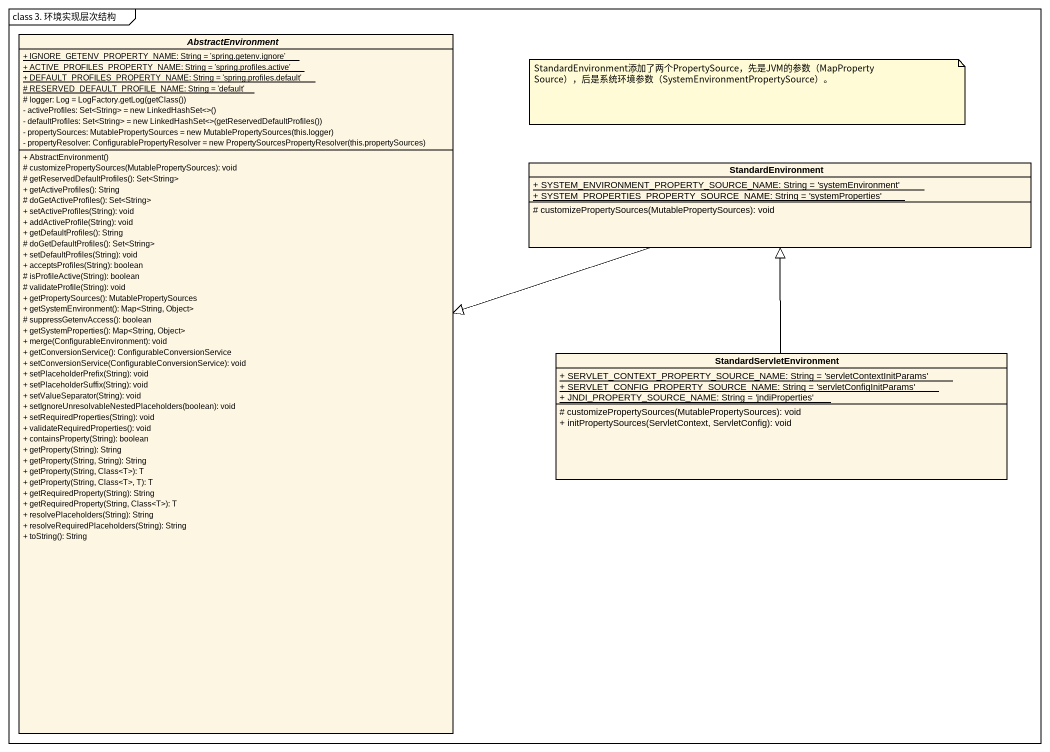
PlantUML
@startuml
mainframe class 3. 环境实现层次结构
hide circle
hide empty members
skinparam classAttributeIconSize 0
abstract class AbstractEnvironment {
  {static} + IGNORE_GETENV_PROPERTY_NAME: String = 'spring.getenv.ignore'
  {static} + ACTIVE_PROFILES_PROPERTY_NAME: String = 'spring.profiles.active'
  {static} + DEFAULT_PROFILES_PROPERTY_NAME: String = 'spring.profiles.default'
  {static} # RESERVED_DEFAULT_PROFILE_NAME: String = 'default'
  {field} # logger: Log = LogFactory.getLog(getClass())
  {field} - activeProfiles: Set<String> = new LinkedHashSet<>()
  {field} - defaultProfiles: Set<String> = new LinkedHashSet<>(getReservedDefaultProfiles())
  {field} - propertySources: MutablePropertySources = new MutablePropertySources(this.logger)
  {field} - propertyResolver: ConfigurablePropertyResolver = new PropertySourcesPropertyResolver(this.propertySources)
  + AbstractEnvironment()
  # customizePropertySources(MutablePropertySources): void
  # getReservedDefaultProfiles(): Set<String>
  + getActiveProfiles(): String
  # doGetActiveProfiles(): Set<String>
  + setActiveProfiles(String): void
  + addActiveProfile(String): void
  + getDefaultProfiles(): String
  # doGetDefaultProfiles(): Set<String>
  + setDefaultProfiles(String): void
  + acceptsProfiles(String): boolean
  # isProfileActive(String): boolean
  # validateProfile(String): void
  + getPropertySources(): MutablePropertySources
  + getSystemEnvironment(): Map<String, Object>
  # suppressGetenvAccess(): boolean
  + getSystemProperties(): Map<String, Object>
  + merge(ConfigurableEnvironment): void
  + getConversionService(): ConfigurableConversionService
  + setConversionService(ConfigurableConversionService): void
  + setPlaceholderPrefix(String): void
  + setPlaceholderSuffix(String): void
  + setValueSeparator(String): void
  + setIgnoreUnresolvableNestedPlaceholders(boolean): void
  + setRequiredProperties(String): void
  + validateRequiredProperties(): void
  + containsProperty(String): boolean
  + getProperty(String): String
  + getProperty(String, String): String
  + getProperty(String, Class<T>): T
  + getProperty(String, Class<T>, T): T
  + getRequiredProperty(String): String
  + getRequiredProperty(String, Class<T>): T
  + resolvePlaceholders(String): String
  + resolveRequiredPlaceholders(String): String
  + toString(): String
}
class StandardEnvironment {
  {static} + SYSTEM_ENVIRONMENT_PROPERTY_SOURCE_NAME: String = 'systemEnvironment'
  {static} + SYSTEM_PROPERTIES_PROPERTY_SOURCE_NAME: String = 'systemProperties'
  # customizePropertySources(MutablePropertySources): void
}
class StandardServletEnvironment {
  {static} + SERVLET_CONTEXT_PROPERTY_SOURCE_NAME: String = 'servletContextInitParams'
  {static} + SERVLET_CONFIG_PROPERTY_SOURCE_NAME: String = 'servletConfigInitParams'
  {static} + JNDI_PROPERTY_SOURCE_NAME: String = 'jndiProperties'
  # customizePropertySources(MutablePropertySources): void
  + initPropertySources(ServletContext, ServletConfig): void
}
StandardEnvironment -left-|> AbstractEnvironment
StandardServletEnvironment -up-|> StandardEnvironment
note as N1
  StandardEnvironment添加了两个PropertySource，先是JVM的参数（MapPropertySource），后是系统环境参数（SystemEnvironmentPropertySource）。
end note
@enduml
